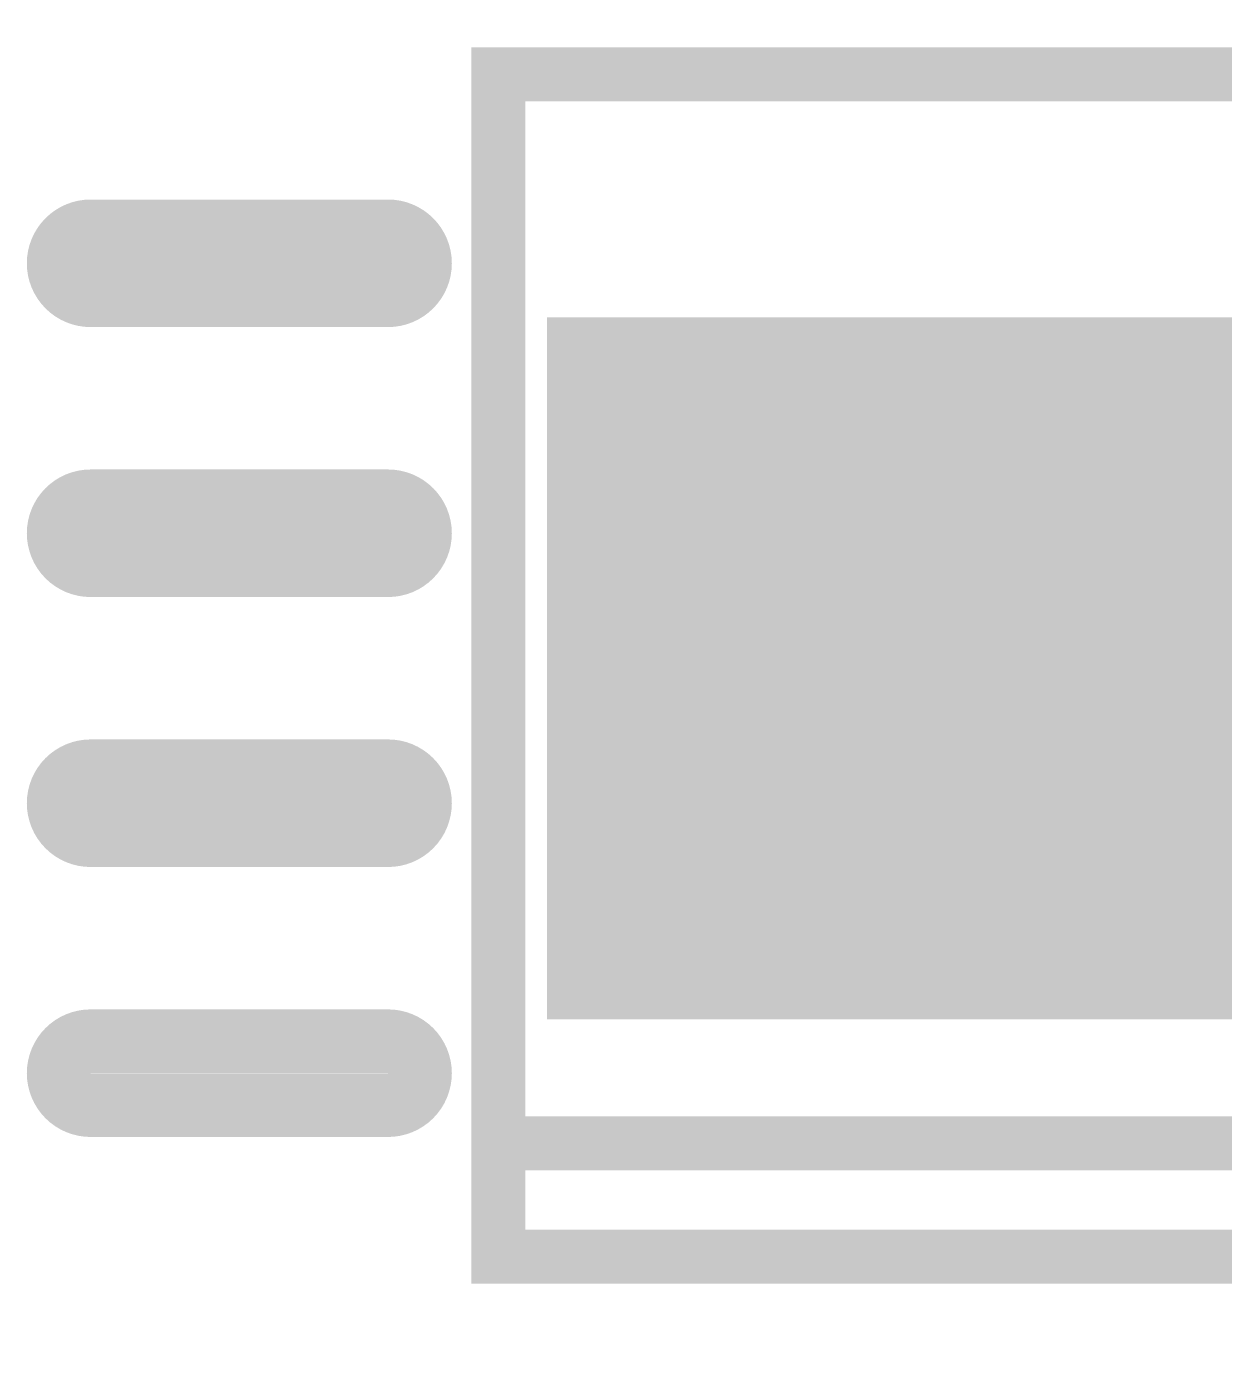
# Model space of a CAD drawing. Extents: x -305 to 3505, y -905 to 3905.
# Drawn here: x 2249.6 to 2471.5, y 2015 to 2263.8 of the extents above; entities that cross this region are included whole.
import ezdxf

# ---------------------------------------------------------------- set-up
doc = ezdxf.new("R2010")
doc.units = 0
for name, color, linetype in [('DRIL_NPLTE_THRU_01', 16, 'CONTINUOUS'), ('PADS_INNER', 1, 'CONTINUOUS'), ('PADS_TOP', 1, 'CONTINUOUS'), ('PART_TOP_2DLINE_26', 1, 'CONTINUOUS')]:
    doc.layers.add(name, color=color, linetype=linetype)

# ---------------------------------------------------------------- blocks, each defined once
blk = doc.blocks.new('SMOOTH_10')
at = {"const_width": 5}
blk.add_lwpolyline([(-2.5, 0, 1), (2.5, 0, 1)], format="xyb", close=True, dxfattribs=at)
blk = doc.blocks.new('PART_BODY_TOP_13')
at = {"layer": 'PART_TOP_2DLINE_26', "const_width": 10}
blk.add_lwpolyline([(-34, 198), (185, 198), (185, 48), (-34, 48)], close=True, dxfattribs=at)
blk.add_lwpolyline([(-13, 194), (-13, 53)], dxfattribs=at)
at = {"layer": 'PART_TOP_2DLINE_26'}
for p in [(-34, 198), (185, 198), (-13, 194)]:
    blk.add_blockref('SMOOTH_10', p, dxfattribs=at)
blk = doc.blocks.new('DRIL_HOLE_0')
blk.add_lwpolyline([(0, 0, 1), (0, 0, 1)], format="xyb", close=True)
blk = doc.blocks.new('PAD_0')
blk.add_lwpolyline([(0, 0, 1), (0, 0, 1)], format="xyb", close=True)
blk = doc.blocks.new('PAD_13')
at = {"const_width": 11.81}
blk.add_lwpolyline([(-27.56, -5.91), (27.56, -5.91, 1), (27.56, 5.91), (-27.56, 5.91, 1)], format="xyb", close=True, dxfattribs=at)
blk = doc.blocks.new('STK_TOP_28')
at = {"layer": 'DRIL_NPLTE_THRU_01'}
blk.add_blockref('DRIL_HOLE_0', (0, 0), dxfattribs=at)
at = {"layer": 'PADS_INNER'}
blk.add_blockref('PAD_0', (0, 0), dxfattribs=at)
at = {"layer": 'PADS_TOP', "rotation": 90}
blk.add_blockref('PAD_13', (0, 0), dxfattribs=at)
blk = doc.blocks.new('PAD_14')
at = {"const_width": 130}
blk.add_lwpolyline([(-65, 0), (65, 0)], dxfattribs=at)
blk = doc.blocks.new('STK_TOP_29')
at = {"layer": 'DRIL_NPLTE_THRU_01'}
blk.add_blockref('DRIL_HOLE_0', (0, 0), dxfattribs=at)
at = {"layer": 'PADS_INNER'}
blk.add_blockref('PAD_0', (0, 0), dxfattribs=at)
at = {"layer": 'PADS_TOP'}
blk.add_blockref('PAD_14', (0, 0), dxfattribs=at)
blk = doc.blocks.new('SYM_TOP_14')
for name, p in [('STK_TOP_28', (0, 246)), ('STK_TOP_28', (50, 246)), ('STK_TOP_28', (100, 246)), ('STK_TOP_28', (150, 246)), ('PART_BODY_TOP_13', (0, 0)), ('STK_TOP_29', (75, 124))]:
    blk.add_blockref(name, p)
blk = doc.blocks.new('PART_TOP_37')
blk.add_blockref('SYM_TOP_14', (0, 0))

msp = doc.modelspace()

# ---------------------------------------------------------------- block references
at = {"rotation": 90}
msp.add_blockref('PART_TOP_37', (2535, 2070), dxfattribs=at)

doc.saveas('drawing.dxf')
